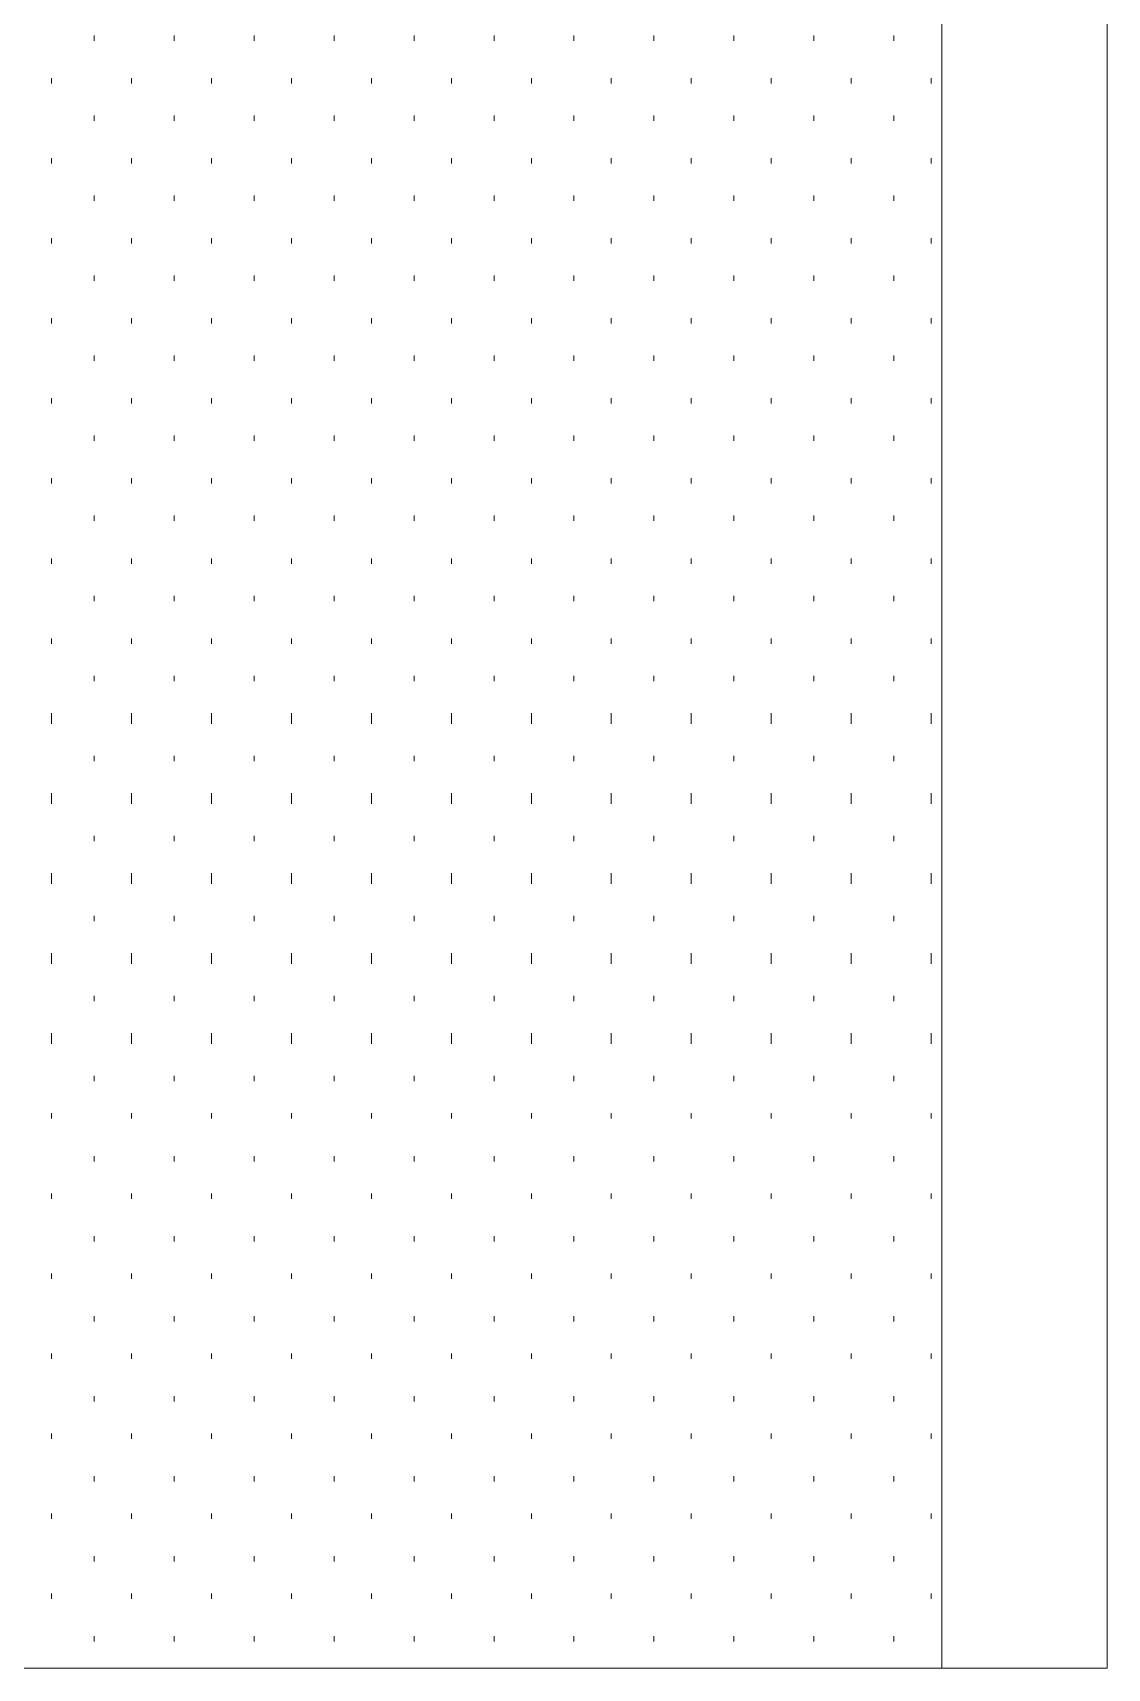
# Model space of a CAD drawing. Header units: inches. Extents: x -6061 to 13621, y -296 to 7483.
# Drawn here: x -5819.75 to -5803.61, y 607.46 to 632 of the extents above; entities that cross this region are included whole.
import ezdxf

# ---------------------------------------------------------------- set-up
doc = ezdxf.new("R2010")
doc.units = ezdxf.units.IN
doc.header["$MEASUREMENT"] = 0
doc.layers.get('0').update_dxf_attribs({"linetype": 'CONTINUOUS'})

msp = doc.modelspace()

# ---------------------------------------------------------------- linework, layer by layer
at = {"color": 7, "linetype": 'Continuous', "lineweight": 9, "true_color": 0x000007}
for p, q in [((-5806.09053, 703.48371), (-5806.09053, 607.4552)), ((-5803.60773, 607.4552), (-5803.60773, 703.48371)), ((-5803.60773, 703.48371), (-5803.60773, 607.4552)), ((-5806.09053, 607.4552), (-5806.09053, 701.0009)), ((-5806.09053, 607.4552), (-5842.13126, 607.4552)), ((-5803.60773, 607.4552), (-5806.09053, 607.4552)), ((-5806.09053, 607.4552), (-5803.60773, 607.4552))]:
    msp.add_line(p, q, dxfattribs=at)
at = {"color": 7, "linetype": 'Continuous', "lineweight": 9, "true_color": 0xffffff}
for p, q in [((-5818.82492, 631.88281), (-5818.82492, 631.9629)), ((-5817.62357, 631.88281), (-5817.62357, 631.9629)), ((-5816.42221, 631.88281), (-5816.42221, 631.9629)), ((-5815.22085, 631.88281), (-5815.22085, 631.9629)), ((-5814.01949, 631.88281), (-5814.01949, 631.9629)), ((-5812.81814, 631.88281), (-5812.81814, 631.9629)), ((-5811.61678, 631.88281), (-5811.61678, 631.9629)), ((-5810.41542, 631.88281), (-5810.41542, 631.9629)), ((-5809.21406, 631.88281), (-5809.21406, 631.9629)), ((-5808.01271, 631.88281), (-5808.01271, 631.9629)), ((-5806.81135, 631.88281), (-5806.81135, 631.9629)), ((-5819.46565, 631.24208), (-5819.46565, 631.32217)), ((-5818.26429, 631.24208), (-5818.26429, 631.32217)), ((-5817.06293, 631.24208), (-5817.06293, 631.32217)), ((-5815.86157, 631.24208), (-5815.86157, 631.32217)), ((-5814.66022, 631.24208), (-5814.66022, 631.32217)), ((-5813.45886, 631.24208), (-5813.45886, 631.32217)), ((-5812.2575, 631.24208), (-5812.2575, 631.32217)), ((-5811.05614, 631.24208), (-5811.05614, 631.32217)), ((-5809.85479, 631.24208), (-5809.85479, 631.32217)), ((-5808.65343, 631.24208), (-5808.65343, 631.32217)), ((-5807.45207, 631.24208), (-5807.45207, 631.32217)), ((-5806.25071, 631.24208), (-5806.25071, 631.32217)), ((-5818.82492, 630.68145), (-5818.82492, 630.76154)), ((-5817.62357, 630.68145), (-5817.62357, 630.76154)), ((-5816.42221, 630.68145), (-5816.42221, 630.76154)), ((-5815.22085, 630.68145), (-5815.22085, 630.76154)), ((-5814.01949, 630.68145), (-5814.01949, 630.76154)), ((-5812.81814, 630.68145), (-5812.81814, 630.76154)), ((-5811.61678, 630.68145), (-5811.61678, 630.76154)), ((-5810.41542, 630.68145), (-5810.41542, 630.76154)), ((-5809.21406, 630.68145), (-5809.21406, 630.76154)), ((-5808.01271, 630.68145), (-5808.01271, 630.76154)), ((-5806.81135, 630.68145), (-5806.81135, 630.76154)), ((-5819.46565, 630.04072), (-5819.46565, 630.12081)), ((-5818.26429, 630.04072), (-5818.26429, 630.12081)), ((-5817.06293, 630.04072), (-5817.06293, 630.12081)), ((-5815.86157, 630.04072), (-5815.86157, 630.12081)), ((-5814.66022, 630.04072), (-5814.66022, 630.12081)), ((-5813.45886, 630.04072), (-5813.45886, 630.12081)), ((-5812.2575, 630.04072), (-5812.2575, 630.12081)), ((-5811.05614, 630.04072), (-5811.05614, 630.12081)), ((-5809.85479, 630.04072), (-5809.85479, 630.12081)), ((-5808.65343, 630.04072), (-5808.65343, 630.12081)), ((-5807.45207, 630.04072), (-5807.45207, 630.12081)), ((-5806.25071, 630.04072), (-5806.25071, 630.12081)), ((-5818.82492, 629.48009), (-5818.82492, 629.56018)), ((-5817.62357, 629.48009), (-5817.62357, 629.56018)), ((-5816.42221, 629.48009), (-5816.42221, 629.56018)), ((-5815.22085, 629.48009), (-5815.22085, 629.56018)), ((-5814.01949, 629.48009), (-5814.01949, 629.56018)), ((-5812.81814, 629.48009), (-5812.81814, 629.56018)), ((-5811.61678, 629.48009), (-5811.61678, 629.56018)), ((-5810.41542, 629.48009), (-5810.41542, 629.56018)), ((-5809.21406, 629.48009), (-5809.21406, 629.56018)), ((-5808.01271, 629.48009), (-5808.01271, 629.56018)), ((-5806.81135, 629.48009), (-5806.81135, 629.56018)), ((-5819.46565, 628.83937), (-5819.46565, 628.91946)), ((-5818.26429, 628.83937), (-5818.26429, 628.91946)), ((-5817.06293, 628.83937), (-5817.06293, 628.91946)), ((-5815.86157, 628.83937), (-5815.86157, 628.91946)), ((-5814.66022, 628.83937), (-5814.66022, 628.91946)), ((-5813.45886, 628.83937), (-5813.45886, 628.91946)), ((-5812.2575, 628.83937), (-5812.2575, 628.91946)), ((-5811.05614, 628.83937), (-5811.05614, 628.91946)), ((-5809.85479, 628.83937), (-5809.85479, 628.91946)), ((-5808.65343, 628.83937), (-5808.65343, 628.91946)), ((-5807.45207, 628.83937), (-5807.45207, 628.91946)), ((-5806.25071, 628.83937), (-5806.25071, 628.91946)), ((-5818.82492, 628.27873), (-5818.82492, 628.35882)), ((-5817.62357, 628.27873), (-5817.62357, 628.35882)), ((-5816.42221, 628.27873), (-5816.42221, 628.35882)), ((-5815.22085, 628.27873), (-5815.22085, 628.35882)), ((-5814.01949, 628.27873), (-5814.01949, 628.35882)), ((-5812.81814, 628.27873), (-5812.81814, 628.35882)), ((-5811.61678, 628.27873), (-5811.61678, 628.35882)), ((-5810.41542, 628.27873), (-5810.41542, 628.35882)), ((-5809.21406, 628.27873), (-5809.21406, 628.35882)), ((-5808.01271, 628.27873), (-5808.01271, 628.35882)), ((-5806.81135, 628.27873), (-5806.81135, 628.35882)), ((-5819.46565, 627.63801), (-5819.46565, 627.7181)), ((-5818.26429, 627.63801), (-5818.26429, 627.7181)), ((-5817.06293, 627.63801), (-5817.06293, 627.7181)), ((-5815.86157, 627.63801), (-5815.86157, 627.7181)), ((-5814.66022, 627.63801), (-5814.66022, 627.7181)), ((-5813.45886, 627.63801), (-5813.45886, 627.7181)), ((-5812.2575, 627.63801), (-5812.2575, 627.7181)), ((-5811.05614, 627.63801), (-5811.05614, 627.7181)), ((-5809.85479, 627.63801), (-5809.85479, 627.7181)), ((-5808.65343, 627.63801), (-5808.65343, 627.7181)), ((-5807.45207, 627.63801), (-5807.45207, 627.7181)), ((-5806.25071, 627.63801), (-5806.25071, 627.7181)), ((-5818.82492, 627.07738), (-5818.82492, 627.15747)), ((-5817.62357, 627.07738), (-5817.62357, 627.15747)), ((-5816.42221, 627.07738), (-5816.42221, 627.15747)), ((-5815.22085, 627.07738), (-5815.22085, 627.15747)), ((-5814.01949, 627.07738), (-5814.01949, 627.15747)), ((-5812.81814, 627.07738), (-5812.81814, 627.15747)), ((-5811.61678, 627.07738), (-5811.61678, 627.15747)), ((-5810.41542, 627.07738), (-5810.41542, 627.15747)), ((-5809.21406, 627.07738), (-5809.21406, 627.15747)), ((-5808.01271, 627.07738), (-5808.01271, 627.15747)), ((-5806.81135, 627.07738), (-5806.81135, 627.15747)), ((-5819.46565, 626.43665), (-5819.46565, 626.51674)), ((-5818.26429, 626.43665), (-5818.26429, 626.51674)), ((-5817.06293, 626.43665), (-5817.06293, 626.51674)), ((-5815.86157, 626.43665), (-5815.86157, 626.51674)), ((-5814.66022, 626.43665), (-5814.66022, 626.51674)), ((-5813.45886, 626.43665), (-5813.45886, 626.51674)), ((-5812.2575, 626.43665), (-5812.2575, 626.51674)), ((-5811.05614, 626.43665), (-5811.05614, 626.51674)), ((-5809.85479, 626.43665), (-5809.85479, 626.51674)), ((-5808.65343, 626.43665), (-5808.65343, 626.51674)), ((-5807.45207, 626.43665), (-5807.45207, 626.51674)), ((-5806.25071, 626.43665), (-5806.25071, 626.51674)), ((-5818.82492, 625.87602), (-5818.82492, 625.95611)), ((-5817.62357, 625.87602), (-5817.62357, 625.95611)), ((-5816.42221, 625.87602), (-5816.42221, 625.95611)), ((-5815.22085, 625.87602), (-5815.22085, 625.95611)), ((-5814.01949, 625.87602), (-5814.01949, 625.95611)), ((-5812.81814, 625.87602), (-5812.81814, 625.95611)), ((-5811.61678, 625.87602), (-5811.61678, 625.95611)), ((-5810.41542, 625.87602), (-5810.41542, 625.95611)), ((-5809.21406, 625.87602), (-5809.21406, 625.95611)), ((-5808.01271, 625.87602), (-5808.01271, 625.95611)), ((-5806.81135, 625.87602), (-5806.81135, 625.95611)), ((-5819.46565, 625.23529), (-5819.46565, 625.31538)), ((-5818.26429, 625.23529), (-5818.26429, 625.31538)), ((-5817.06293, 625.23529), (-5817.06293, 625.31538)), ((-5815.86157, 625.23529), (-5815.86157, 625.31538)), ((-5814.66022, 625.23529), (-5814.66022, 625.31538)), ((-5813.45886, 625.23529), (-5813.45886, 625.31538)), ((-5812.2575, 625.23529), (-5812.2575, 625.31538)), ((-5811.05614, 625.23529), (-5811.05614, 625.31538)), ((-5809.85479, 625.23529), (-5809.85479, 625.31538)), ((-5808.65343, 625.23529), (-5808.65343, 625.31538)), ((-5807.45207, 625.23529), (-5807.45207, 625.31538)), ((-5806.25071, 625.23529), (-5806.25071, 625.31538)), ((-5818.82492, 624.67466), (-5818.82492, 624.75475)), ((-5817.62357, 624.67466), (-5817.62357, 624.75475)), ((-5816.42221, 624.67466), (-5816.42221, 624.75475)), ((-5815.22085, 624.67466), (-5815.22085, 624.75475)), ((-5814.01949, 624.67466), (-5814.01949, 624.75475)), ((-5812.81814, 624.67466), (-5812.81814, 624.75475)), ((-5811.61678, 624.67466), (-5811.61678, 624.75475)), ((-5810.41542, 624.67466), (-5810.41542, 624.75475)), ((-5809.21406, 624.67466), (-5809.21406, 624.75475)), ((-5808.01271, 624.67466), (-5808.01271, 624.75475)), ((-5806.81135, 624.67466), (-5806.81135, 624.75475)), ((-5819.46565, 624.03394), (-5819.46565, 624.11403)), ((-5818.26429, 624.03394), (-5818.26429, 624.11403)), ((-5817.06293, 624.03394), (-5817.06293, 624.11403)), ((-5815.86157, 624.03394), (-5815.86157, 624.11403)), ((-5814.66022, 624.03394), (-5814.66022, 624.11403)), ((-5813.45886, 624.03394), (-5813.45886, 624.11403)), ((-5812.2575, 624.03394), (-5812.2575, 624.11403)), ((-5811.05614, 624.03394), (-5811.05614, 624.11403)), ((-5809.85479, 624.03394), (-5809.85479, 624.11403)), ((-5808.65343, 624.03394), (-5808.65343, 624.11403)), ((-5807.45207, 624.03394), (-5807.45207, 624.11403)), ((-5806.25071, 624.03394), (-5806.25071, 624.11403)), ((-5818.82492, 623.4733), (-5818.82492, 623.55339)), ((-5817.62357, 623.4733), (-5817.62357, 623.55339)), ((-5816.42221, 623.4733), (-5816.42221, 623.55339)), ((-5815.22085, 623.4733), (-5815.22085, 623.55339)), ((-5814.01949, 623.4733), (-5814.01949, 623.55339)), ((-5812.81814, 623.4733), (-5812.81814, 623.55339)), ((-5811.61678, 623.4733), (-5811.61678, 623.55339)), ((-5810.41542, 623.4733), (-5810.41542, 623.55339)), ((-5809.21406, 623.4733), (-5809.21406, 623.55339)), ((-5808.01271, 623.4733), (-5808.01271, 623.55339)), ((-5806.81135, 623.4733), (-5806.81135, 623.55339)), ((-5819.46565, 622.83258), (-5819.46565, 622.91267)), ((-5818.26429, 622.83258), (-5818.26429, 622.91267)), ((-5817.06293, 622.83258), (-5817.06293, 622.91267)), ((-5815.86157, 622.83258), (-5815.86157, 622.91267)), ((-5814.66022, 622.83258), (-5814.66022, 622.91267)), ((-5813.45886, 622.83258), (-5813.45886, 622.91267)), ((-5812.2575, 622.83258), (-5812.2575, 622.91267)), ((-5811.05614, 622.83258), (-5811.05614, 622.91267)), ((-5809.85479, 622.83258), (-5809.85479, 622.91267)), ((-5808.65343, 622.83258), (-5808.65343, 622.91267)), ((-5807.45207, 622.83258), (-5807.45207, 622.91267)), ((-5806.25071, 622.83258), (-5806.25071, 622.91267)), ((-5818.82492, 622.27195), (-5818.82492, 622.35204)), ((-5817.62357, 622.27195), (-5817.62357, 622.35204)), ((-5816.42221, 622.27195), (-5816.42221, 622.35204)), ((-5815.22085, 622.27195), (-5815.22085, 622.35204)), ((-5814.01949, 622.27195), (-5814.01949, 622.35204)), ((-5812.81814, 622.27195), (-5812.81814, 622.35204)), ((-5811.61678, 622.27195), (-5811.61678, 622.35204)), ((-5810.41542, 622.27195), (-5810.41542, 622.35204)), ((-5809.21406, 622.27195), (-5809.21406, 622.35204)), ((-5808.01271, 622.27195), (-5808.01271, 622.35204)), ((-5806.81135, 622.27195), (-5806.81135, 622.35204)), ((-5819.46565, 621.63122), (-5819.46565, 621.7914)), ((-5818.26429, 621.63122), (-5818.26429, 621.7914)), ((-5817.06293, 621.63122), (-5817.06293, 621.7914)), ((-5815.86157, 621.63122), (-5815.86157, 621.7914)), ((-5814.66022, 621.63122), (-5814.66022, 621.7914)), ((-5813.45886, 621.63122), (-5813.45886, 621.7914)), ((-5812.2575, 621.63122), (-5812.2575, 621.7914)), ((-5811.05614, 621.63122), (-5811.05614, 621.7914)), ((-5809.85479, 621.63122), (-5809.85479, 621.7914)), ((-5808.65343, 621.63122), (-5808.65343, 621.7914)), ((-5807.45207, 621.63122), (-5807.45207, 621.7914)), ((-5806.25071, 621.63122), (-5806.25071, 621.7914)), ((-5818.82492, 621.07059), (-5818.82492, 621.15068)), ((-5817.62357, 621.07059), (-5817.62357, 621.15068)), ((-5816.42221, 621.07059), (-5816.42221, 621.15068)), ((-5815.22085, 621.07059), (-5815.22085, 621.15068)), ((-5814.01949, 621.07059), (-5814.01949, 621.15068)), ((-5812.81814, 621.07059), (-5812.81814, 621.15068)), ((-5811.61678, 621.07059), (-5811.61678, 621.15068)), ((-5810.41542, 621.07059), (-5810.41542, 621.15068)), ((-5809.21406, 621.07059), (-5809.21406, 621.15068)), ((-5808.01271, 621.07059), (-5808.01271, 621.15068)), ((-5806.81135, 621.07059), (-5806.81135, 621.15068)), ((-5819.46565, 620.42986), (-5819.46565, 620.59005)), ((-5818.26429, 620.42986), (-5818.26429, 620.59005)), ((-5817.06293, 620.42986), (-5817.06293, 620.59005)), ((-5815.86157, 620.42986), (-5815.86157, 620.59005)), ((-5814.66022, 620.42986), (-5814.66022, 620.59005)), ((-5813.45886, 620.42986), (-5813.45886, 620.59005)), ((-5812.2575, 620.42986), (-5812.2575, 620.59005)), ((-5811.05614, 620.42986), (-5811.05614, 620.59005)), ((-5809.85479, 620.42986), (-5809.85479, 620.59005)), ((-5808.65343, 620.42986), (-5808.65343, 620.59005)), ((-5807.45207, 620.42986), (-5807.45207, 620.59005)), ((-5806.25071, 620.42986), (-5806.25071, 620.59005)), ((-5818.82492, 619.86923), (-5818.82492, 619.94932)), ((-5817.62357, 619.86923), (-5817.62357, 619.94932)), ((-5816.42221, 619.86923), (-5816.42221, 619.94932)), ((-5815.22085, 619.86923), (-5815.22085, 619.94932)), ((-5814.01949, 619.86923), (-5814.01949, 619.94932)), ((-5812.81814, 619.86923), (-5812.81814, 619.94932)), ((-5811.61678, 619.86923), (-5811.61678, 619.94932)), ((-5810.41542, 619.86923), (-5810.41542, 619.94932)), ((-5809.21406, 619.86923), (-5809.21406, 619.94932)), ((-5808.01271, 619.86923), (-5808.01271, 619.94932)), ((-5806.81135, 619.86923), (-5806.81135, 619.94932)), ((-5819.46565, 619.22851), (-5819.46565, 619.38869)), ((-5818.26429, 619.22851), (-5818.26429, 619.38869)), ((-5817.06293, 619.22851), (-5817.06293, 619.38869)), ((-5815.86157, 619.22851), (-5815.86157, 619.38869)), ((-5814.66022, 619.22851), (-5814.66022, 619.38869)), ((-5813.45886, 619.22851), (-5813.45886, 619.38869)), ((-5812.2575, 619.22851), (-5812.2575, 619.38869)), ((-5811.05614, 619.22851), (-5811.05614, 619.38869)), ((-5809.85479, 619.22851), (-5809.85479, 619.38869)), ((-5808.65343, 619.22851), (-5808.65343, 619.38869)), ((-5807.45207, 619.22851), (-5807.45207, 619.38869)), ((-5806.25071, 619.22851), (-5806.25071, 619.38869)), ((-5818.82492, 618.66787), (-5818.82492, 618.74796)), ((-5817.62357, 618.66787), (-5817.62357, 618.74796)), ((-5816.42221, 618.66787), (-5816.42221, 618.74796)), ((-5815.22085, 618.66787), (-5815.22085, 618.74796)), ((-5814.01949, 618.66787), (-5814.01949, 618.74796)), ((-5812.81814, 618.66787), (-5812.81814, 618.74796)), ((-5811.61678, 618.66787), (-5811.61678, 618.74796)), ((-5810.41542, 618.66787), (-5810.41542, 618.74796)), ((-5809.21406, 618.66787), (-5809.21406, 618.74796)), ((-5808.01271, 618.66787), (-5808.01271, 618.74796)), ((-5806.81135, 618.66787), (-5806.81135, 618.74796)), ((-5819.46565, 618.02715), (-5819.46565, 618.18733)), ((-5818.26429, 618.02715), (-5818.26429, 618.18733)), ((-5817.06293, 618.02715), (-5817.06293, 618.18733)), ((-5815.86157, 618.02715), (-5815.86157, 618.18733)), ((-5814.66022, 618.02715), (-5814.66022, 618.18733)), ((-5813.45886, 618.02715), (-5813.45886, 618.18733)), ((-5812.2575, 618.02715), (-5812.2575, 618.18733)), ((-5811.05614, 618.02715), (-5811.05614, 618.18733)), ((-5809.85479, 618.02715), (-5809.85479, 618.18733)), ((-5808.65343, 618.02715), (-5808.65343, 618.18733)), ((-5807.45207, 618.02715), (-5807.45207, 618.18733)), ((-5806.25071, 618.02715), (-5806.25071, 618.18733)), ((-5818.82492, 617.46652), (-5818.82492, 617.54661)), ((-5817.62357, 617.46652), (-5817.62357, 617.54661)), ((-5816.42221, 617.46652), (-5816.42221, 617.54661)), ((-5815.22085, 617.46652), (-5815.22085, 617.54661)), ((-5814.01949, 617.46652), (-5814.01949, 617.54661)), ((-5812.81814, 617.46652), (-5812.81814, 617.54661)), ((-5811.61678, 617.46652), (-5811.61678, 617.54661)), ((-5810.41542, 617.46652), (-5810.41542, 617.54661)), ((-5809.21406, 617.46652), (-5809.21406, 617.54661)), ((-5808.01271, 617.46652), (-5808.01271, 617.54661)), ((-5806.81135, 617.46652), (-5806.81135, 617.54661)), ((-5819.46565, 616.82579), (-5819.46565, 616.98597)), ((-5818.26429, 616.82579), (-5818.26429, 616.98597)), ((-5817.06293, 616.82579), (-5817.06293, 616.98597)), ((-5815.86157, 616.82579), (-5815.86157, 616.98597)), ((-5814.66022, 616.82579), (-5814.66022, 616.98597)), ((-5813.45886, 616.82579), (-5813.45886, 616.98597)), ((-5812.2575, 616.82579), (-5812.2575, 616.98597)), ((-5811.05614, 616.82579), (-5811.05614, 616.98597)), ((-5809.85479, 616.82579), (-5809.85479, 616.98597)), ((-5808.65343, 616.82579), (-5808.65343, 616.98597)), ((-5807.45207, 616.82579), (-5807.45207, 616.98597)), ((-5806.25071, 616.82579), (-5806.25071, 616.98597)), ((-5818.82492, 616.26516), (-5818.82492, 616.34525)), ((-5817.62357, 616.26516), (-5817.62357, 616.34525)), ((-5816.42221, 616.26516), (-5816.42221, 616.34525)), ((-5815.22085, 616.26516), (-5815.22085, 616.34525)), ((-5814.01949, 616.26516), (-5814.01949, 616.34525)), ((-5812.81814, 616.26516), (-5812.81814, 616.34525)), ((-5811.61678, 616.26516), (-5811.61678, 616.34525)), ((-5810.41542, 616.26516), (-5810.41542, 616.34525)), ((-5809.21406, 616.26516), (-5809.21406, 616.34525)), ((-5808.01271, 616.26516), (-5808.01271, 616.34525)), ((-5806.81135, 616.26516), (-5806.81135, 616.34525)), ((-5819.46565, 615.70452), (-5819.46565, 615.78462)), ((-5818.26429, 615.70452), (-5818.26429, 615.78462)), ((-5817.06293, 615.70452), (-5817.06293, 615.78462)), ((-5815.86157, 615.70452), (-5815.86157, 615.78462)), ((-5814.66022, 615.70452), (-5814.66022, 615.78462)), ((-5813.45886, 615.70452), (-5813.45886, 615.78462)), ((-5812.2575, 615.70452), (-5812.2575, 615.78462)), ((-5811.05614, 615.70452), (-5811.05614, 615.78462)), ((-5809.85479, 615.70452), (-5809.85479, 615.78462)), ((-5808.65343, 615.70452), (-5808.65343, 615.78462)), ((-5807.45207, 615.70452), (-5807.45207, 615.78462)), ((-5806.25071, 615.70452), (-5806.25071, 615.78462)), ((-5818.82492, 615.0638), (-5818.82492, 615.14389)), ((-5817.62357, 615.0638), (-5817.62357, 615.14389)), ((-5816.42221, 615.0638), (-5816.42221, 615.14389)), ((-5815.22085, 615.0638), (-5815.22085, 615.14389)), ((-5814.01949, 615.0638), (-5814.01949, 615.14389)), ((-5812.81814, 615.0638), (-5812.81814, 615.14389)), ((-5811.61678, 615.0638), (-5811.61678, 615.14389)), ((-5810.41542, 615.0638), (-5810.41542, 615.14389)), ((-5809.21406, 615.0638), (-5809.21406, 615.14389)), ((-5808.01271, 615.0638), (-5808.01271, 615.14389)), ((-5806.81135, 615.0638), (-5806.81135, 615.14389)), ((-5819.46565, 614.50317), (-5819.46565, 614.58326)), ((-5818.26429, 614.50317), (-5818.26429, 614.58326)), ((-5817.06293, 614.50317), (-5817.06293, 614.58326)), ((-5815.86157, 614.50317), (-5815.86157, 614.58326)), ((-5814.66022, 614.50317), (-5814.66022, 614.58326)), ((-5813.45886, 614.50317), (-5813.45886, 614.58326)), ((-5812.2575, 614.50317), (-5812.2575, 614.58326)), ((-5811.05614, 614.50317), (-5811.05614, 614.58326)), ((-5809.85479, 614.50317), (-5809.85479, 614.58326)), ((-5808.65343, 614.50317), (-5808.65343, 614.58326)), ((-5807.45207, 614.50317), (-5807.45207, 614.58326)), ((-5806.25071, 614.50317), (-5806.25071, 614.58326)), ((-5818.82492, 613.86244), (-5818.82492, 613.94253)), ((-5817.62357, 613.86244), (-5817.62357, 613.94253)), ((-5816.42221, 613.86244), (-5816.42221, 613.94253)), ((-5815.22085, 613.86244), (-5815.22085, 613.94253)), ((-5814.01949, 613.86244), (-5814.01949, 613.94253)), ((-5812.81814, 613.86244), (-5812.81814, 613.94253)), ((-5811.61678, 613.86244), (-5811.61678, 613.94253)), ((-5810.41542, 613.86244), (-5810.41542, 613.94253)), ((-5809.21406, 613.86244), (-5809.21406, 613.94253)), ((-5808.01271, 613.86244), (-5808.01271, 613.94253)), ((-5806.81135, 613.86244), (-5806.81135, 613.94253)), ((-5819.46565, 613.30181), (-5819.46565, 613.3819)), ((-5818.26429, 613.30181), (-5818.26429, 613.3819)), ((-5817.06293, 613.30181), (-5817.06293, 613.3819)), ((-5815.86157, 613.30181), (-5815.86157, 613.3819)), ((-5814.66022, 613.30181), (-5814.66022, 613.3819)), ((-5813.45886, 613.30181), (-5813.45886, 613.3819)), ((-5812.2575, 613.30181), (-5812.2575, 613.3819)), ((-5811.05614, 613.30181), (-5811.05614, 613.3819)), ((-5809.85479, 613.30181), (-5809.85479, 613.3819)), ((-5808.65343, 613.30181), (-5808.65343, 613.3819)), ((-5807.45207, 613.30181), (-5807.45207, 613.3819)), ((-5806.25071, 613.30181), (-5806.25071, 613.3819)), ((-5818.82492, 612.66109), (-5818.82492, 612.74118)), ((-5817.62357, 612.66109), (-5817.62357, 612.74118)), ((-5816.42221, 612.66109), (-5816.42221, 612.74118)), ((-5815.22085, 612.66109), (-5815.22085, 612.74118)), ((-5814.01949, 612.66109), (-5814.01949, 612.74118)), ((-5812.81814, 612.66109), (-5812.81814, 612.74118)), ((-5811.61678, 612.66109), (-5811.61678, 612.74118)), ((-5810.41542, 612.66109), (-5810.41542, 612.74118)), ((-5809.21406, 612.66109), (-5809.21406, 612.74118)), ((-5808.01271, 612.66109), (-5808.01271, 612.74118)), ((-5806.81135, 612.66109), (-5806.81135, 612.74118)), ((-5819.46565, 612.10045), (-5819.46565, 612.18054)), ((-5818.26429, 612.10045), (-5818.26429, 612.18054)), ((-5817.06293, 612.10045), (-5817.06293, 612.18054)), ((-5815.86157, 612.10045), (-5815.86157, 612.18054)), ((-5814.66022, 612.10045), (-5814.66022, 612.18054)), ((-5813.45886, 612.10045), (-5813.45886, 612.18054)), ((-5812.2575, 612.10045), (-5812.2575, 612.18054)), ((-5811.05614, 612.10045), (-5811.05614, 612.18054)), ((-5809.85479, 612.10045), (-5809.85479, 612.18054)), ((-5808.65343, 612.10045), (-5808.65343, 612.18054)), ((-5807.45207, 612.10045), (-5807.45207, 612.18054)), ((-5806.25071, 612.10045), (-5806.25071, 612.18054)), ((-5818.82492, 611.45973), (-5818.82492, 611.53982)), ((-5817.62357, 611.45973), (-5817.62357, 611.53982)), ((-5816.42221, 611.45973), (-5816.42221, 611.53982)), ((-5815.22085, 611.45973), (-5815.22085, 611.53982)), ((-5814.01949, 611.45973), (-5814.01949, 611.53982)), ((-5812.81814, 611.45973), (-5812.81814, 611.53982)), ((-5811.61678, 611.45973), (-5811.61678, 611.53982)), ((-5810.41542, 611.45973), (-5810.41542, 611.53982)), ((-5809.21406, 611.45973), (-5809.21406, 611.53982)), ((-5808.01271, 611.45973), (-5808.01271, 611.53982)), ((-5806.81135, 611.45973), (-5806.81135, 611.53982)), ((-5819.46565, 610.89909), (-5819.46565, 610.97919)), ((-5818.26429, 610.89909), (-5818.26429, 610.97919)), ((-5817.06293, 610.89909), (-5817.06293, 610.97919)), ((-5815.86157, 610.89909), (-5815.86157, 610.97919)), ((-5814.66022, 610.89909), (-5814.66022, 610.97919)), ((-5813.45886, 610.89909), (-5813.45886, 610.97919)), ((-5812.2575, 610.89909), (-5812.2575, 610.97919)), ((-5811.05614, 610.89909), (-5811.05614, 610.97919)), ((-5809.85479, 610.89909), (-5809.85479, 610.97919)), ((-5808.65343, 610.89909), (-5808.65343, 610.97919)), ((-5807.45207, 610.89909), (-5807.45207, 610.97919)), ((-5806.25071, 610.89909), (-5806.25071, 610.97919)), ((-5818.82492, 610.25837), (-5818.82492, 610.33846)), ((-5817.62357, 610.25837), (-5817.62357, 610.33846)), ((-5816.42221, 610.25837), (-5816.42221, 610.33846)), ((-5815.22085, 610.25837), (-5815.22085, 610.33846)), ((-5814.01949, 610.25837), (-5814.01949, 610.33846)), ((-5812.81814, 610.25837), (-5812.81814, 610.33846)), ((-5811.61678, 610.25837), (-5811.61678, 610.33846)), ((-5810.41542, 610.25837), (-5810.41542, 610.33846)), ((-5809.21406, 610.25837), (-5809.21406, 610.33846)), ((-5808.01271, 610.25837), (-5808.01271, 610.33846)), ((-5806.81135, 610.25837), (-5806.81135, 610.33846)), ((-5819.46565, 609.69774), (-5819.46565, 609.77783)), ((-5818.26429, 609.69774), (-5818.26429, 609.77783)), ((-5817.06293, 609.69774), (-5817.06293, 609.77783)), ((-5815.86157, 609.69774), (-5815.86157, 609.77783)), ((-5814.66022, 609.69774), (-5814.66022, 609.77783)), ((-5813.45886, 609.69774), (-5813.45886, 609.77783)), ((-5812.2575, 609.69774), (-5812.2575, 609.77783)), ((-5811.05614, 609.69774), (-5811.05614, 609.77783)), ((-5809.85479, 609.69774), (-5809.85479, 609.77783)), ((-5808.65343, 609.69774), (-5808.65343, 609.77783)), ((-5807.45207, 609.69774), (-5807.45207, 609.77783)), ((-5806.25071, 609.69774), (-5806.25071, 609.77783)), ((-5818.82492, 609.05701), (-5818.82492, 609.1371)), ((-5817.62357, 609.05701), (-5817.62357, 609.1371)), ((-5816.42221, 609.05701), (-5816.42221, 609.1371)), ((-5815.22085, 609.05701), (-5815.22085, 609.1371)), ((-5814.01949, 609.05701), (-5814.01949, 609.1371)), ((-5812.81814, 609.05701), (-5812.81814, 609.1371)), ((-5811.61678, 609.05701), (-5811.61678, 609.1371)), ((-5810.41542, 609.05701), (-5810.41542, 609.1371)), ((-5809.21406, 609.05701), (-5809.21406, 609.1371)), ((-5808.01271, 609.05701), (-5808.01271, 609.1371)), ((-5806.81135, 609.05701), (-5806.81135, 609.1371)), ((-5819.46565, 608.49638), (-5819.46565, 608.57647)), ((-5818.26429, 608.49638), (-5818.26429, 608.57647)), ((-5817.06293, 608.49638), (-5817.06293, 608.57647)), ((-5815.86157, 608.49638), (-5815.86157, 608.57647)), ((-5814.66022, 608.49638), (-5814.66022, 608.57647)), ((-5813.45886, 608.49638), (-5813.45886, 608.57647)), ((-5812.2575, 608.49638), (-5812.2575, 608.57647)), ((-5811.05614, 608.49638), (-5811.05614, 608.57647)), ((-5809.85479, 608.49638), (-5809.85479, 608.57647)), ((-5808.65343, 608.49638), (-5808.65343, 608.57647)), ((-5807.45207, 608.49638), (-5807.45207, 608.57647)), ((-5806.25071, 608.49638), (-5806.25071, 608.57647)), ((-5818.82492, 607.85566), (-5818.82492, 607.93575)), ((-5817.62357, 607.85566), (-5817.62357, 607.93575)), ((-5816.42221, 607.85566), (-5816.42221, 607.93575)), ((-5815.22085, 607.85566), (-5815.22085, 607.93575)), ((-5814.01949, 607.85566), (-5814.01949, 607.93575)), ((-5812.81814, 607.85566), (-5812.81814, 607.93575)), ((-5811.61678, 607.85566), (-5811.61678, 607.93575)), ((-5810.41542, 607.85566), (-5810.41542, 607.93575)), ((-5809.21406, 607.85566), (-5809.21406, 607.93575)), ((-5808.01271, 607.85566), (-5808.01271, 607.93575)), ((-5806.81135, 607.85566), (-5806.81135, 607.93575))]:
    msp.add_line(p, q, dxfattribs=at)

doc.saveas('drawing.dxf')
